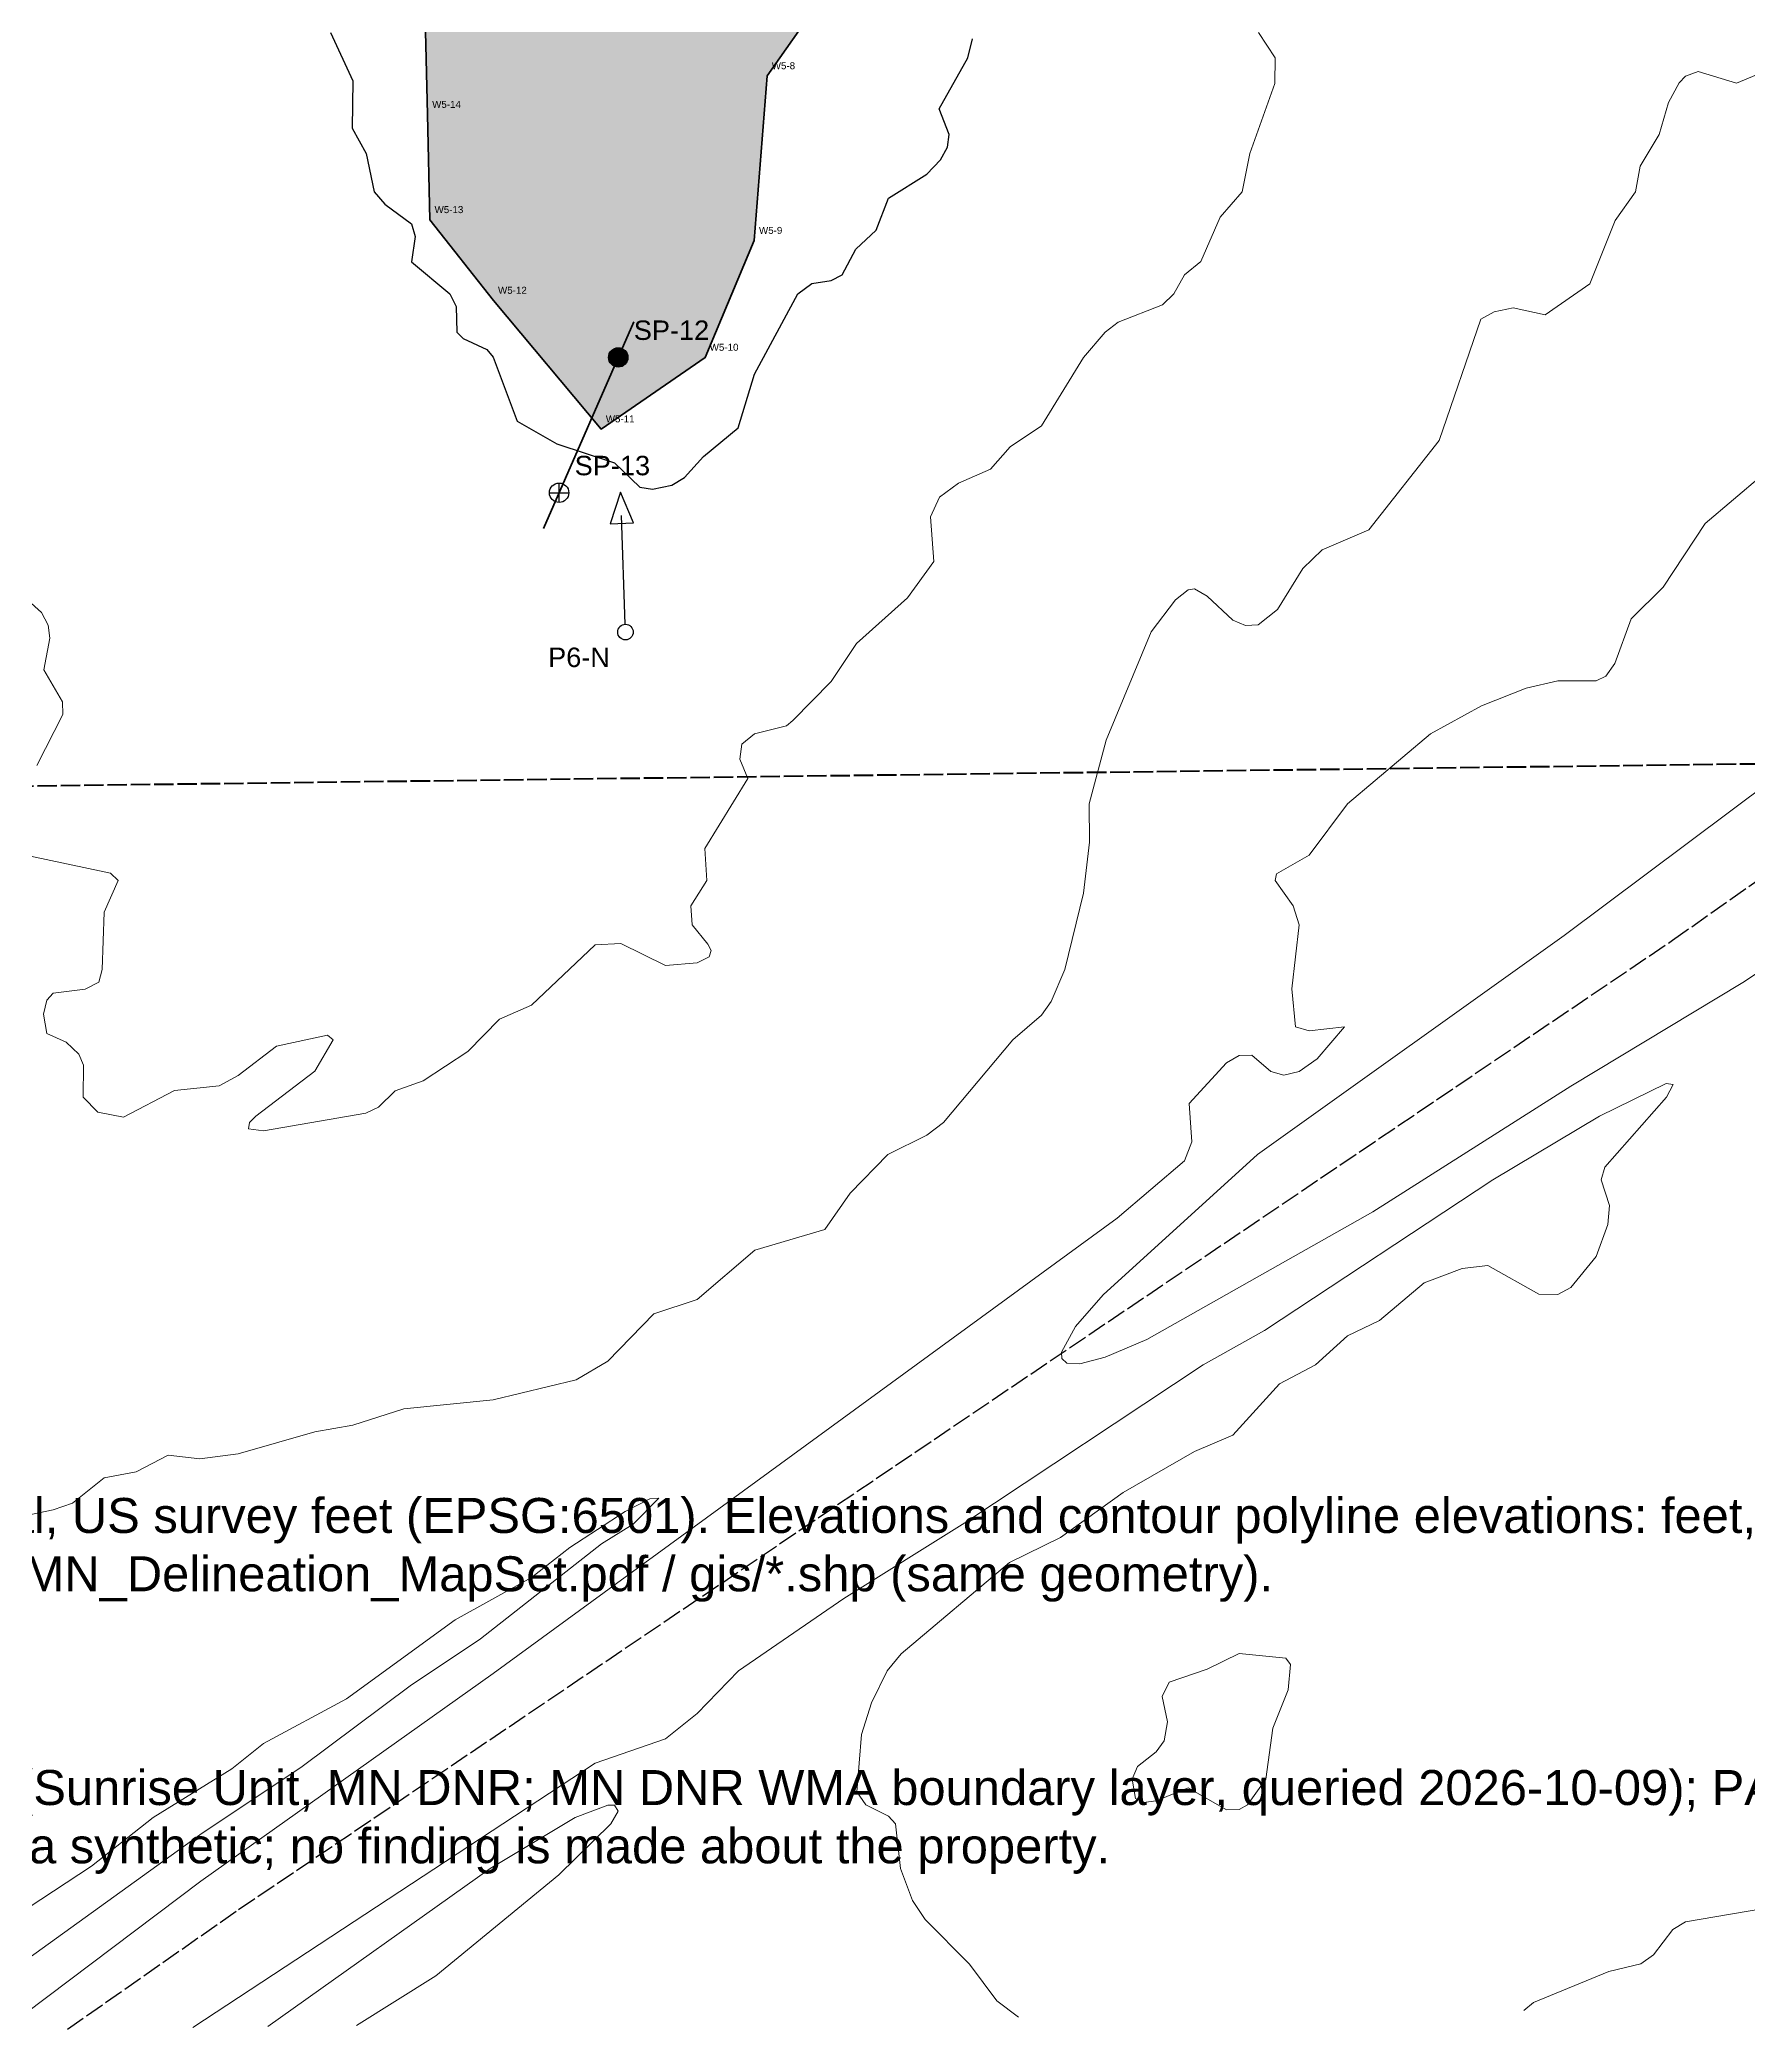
# Model space of a CAD drawing. Extents: x 2962410 to 2964430, y 489634 to 491632.
# Drawn here: x 2963293 to 2963732, y 489642 to 490155 of the extents above; entities that cross this region are included whole.
import ezdxf
from ezdxf.enums import TextEntityAlignment as Align

# ---------------------------------------------------------------- set-up
doc = ezdxf.new("R2010")
doc.units = 21
doc.header["$LTSCALE"] = 10
doc.header["$MEASUREMENT"] = 0
doc.linetypes.add('DASHED', pattern=[0.6, 0.5, -0.1])
for name, color, linetype, lineweight in [('ANNO-POINT-LABELS', 7, 'CONTINUOUS', 13), ('ANNO-SAMPLE', 1, 'CONTINUOUS', 35), ('EXIST-ROAD-CL', 8, 'DASHED', 25), ('TOPO-CONTOUR-MAJOR', 34, 'CONTINUOUS', 30), ('TOPO-CONTOUR-MINOR', 36, 'CONTINUOUS', 13), ('WETL-FLAG', 2, 'CONTINUOUS', 13), ('WETL-FLAG-ID', 8, 'CONTINUOUS', 13), ('WETL-PHOTO-POINT', 30, 'CONTINUOUS', 25), ('WETL-REVIEW-AREA', 1, 'DASHED', 50), ('WETL-SAMPLE-POINT', 7, 'CONTINUOUS', 25), ('WETL-TRANSECT', 7, 'CONTINUOUS', 35), ('WETL-WETLAND-SFB', 6, 'CONTINUOUS', 35)]:
    doc.layers.add(name, color=color, linetype=linetype, lineweight=lineweight)
doc.layers.add('WETL-WETLAND-HATCH', color=82, linetype='CONTINUOUS', lineweight=13, transparency=0.65)
doc.styles.add('LABEL', font='arial.ttf')

# ---------------------------------------------------------------- blocks, each defined once
blk = doc.blocks.new('DP_WETLAND')
at = {"lineweight": -2}
h = blk.add_hatch(color=0, dxfattribs=at)
h.dxf.hatch_style = 1
edge = h.paths.add_edge_path()
edge.add_arc((0, 0), 2.5, 0, 360)
at = {"color": 0, "lineweight": -2}
blk.add_circle((0, 0), 2.5, dxfattribs=at)
blk = doc.blocks.new('DP_UPLAND')
at = {"color": 0, "lineweight": -2}
for p, q in [((-2.5, 0), (2.5, 0)), ((0, -2.5), (0, 2.5))]:
    blk.add_line(p, q, dxfattribs=at)
blk.add_circle((0, 0), 2.5, dxfattribs=at)
blk = doc.blocks.new('PHOTO_ARROW')
at = {"color": 0, "lineweight": -2}
blk.add_line((0, 2), (0, 30), dxfattribs=at)
blk.add_lwpolyline([(0, 36), (-3, 28), (3, 28)], close=True, dxfattribs=at)
blk.add_circle((0, 0), 2, dxfattribs=at)

msp = doc.modelspace()

# ---------------------------------------------------------------- hatches: boundary and pattern name
at = {"layer": 'WETL-WETLAND-HATCH'}
h = msp.add_hatch(color=256, dxfattribs=at)
h.dxf.hatch_style = 1
h.paths.add_polyline_path([(2963415.51, 490298.74), (2963449.61, 490270.36), (2963486.85, 490250.25), (2963514.7, 490218.76), (2963507.52, 490184.85), (2963479.78, 490145.34), (2963476.49, 490102.97), (2963463.81, 490072.9), (2963437.08, 490054.48), (2963409.35, 490087.56), (2963393.03, 490108.32), (2963392.41, 490135.4), (2963391.82, 490160.37), (2963383.27, 490192.99), (2963362.03, 490211.92), (2963341, 490232.51), (2963328.44, 490267.48), (2963370.19, 490281.1)])

# ---------------------------------------------------------------- linework, layer by layer
at = {"layer": 'EXIST-ROAD-CL'}
msp.add_lwpolyline([(2963299.76, 489642.8), (2963343.83, 489673.59), (2963712.75, 489922.99), (2963950.28, 490090.71), (2964100.09, 490190.95), (2964214.99, 490275.65), (2964336.15, 490354.26), (2964411.58, 490406.29)], dxfattribs=at)
at = {"layer": 'TOPO-CONTOUR-MAJOR', "elevation": 890}
msp.add_lwpolyline([(2963367.5, 490156.54), (2963373.23, 490144.11), (2963372.99, 490131.94), (2963376.67, 490125.38), (2963378.65, 490115.54), (2963381.43, 490112.36), (2963388.33, 490107.34), (2963389.26, 490104.06), (2963388.26, 490097.49), (2963398.13, 490089.29), (2963399.75, 490086.01), (2963399.96, 490079.45), (2963401.57, 490077.81), (2963407.67, 490074.99), (2963409.31, 490073.03), (2963415.49, 490056.49), (2963425.72, 490050.68), (2963440.48, 490045.83), (2963447.04, 490039.55), (2963450.32, 490039.03), (2963455.24, 490040.02), (2963458.52, 490042.01), (2963463.44, 490047.44), (2963472.32, 490054.85), (2963476.56, 490068.62), (2963487.66, 490089.29), (2963491.32, 490091.95), (2963496.25, 490092.72), (2963499.1, 490094.21), (2963502.58, 490100.77), (2963507.86, 490105.7), (2963510.97, 490113.9), (2963520.85, 490120.07), (2963524.41, 490123.74), (2963526.2, 490127.02), (2963526.59, 490130.3), (2963524.03, 490136.86), (2963531.46, 490149.98), (2963532.63, 490154.9)], dxfattribs=at)
at = {"layer": 'TOPO-CONTOUR-MINOR'}
for points, elevation in [([(2963288.66, 489944.95), (2963310.9, 489940.23), (2963312.8, 489938.39), (2963309.26, 489930.19), (2963308.74, 489915.43), (2963307.88, 489912.15), (2963304.34, 489910.35), (2963296.14, 489909.39), (2963294.5, 489907.53), (2963293.64, 489903.95), (2963294.5, 489899.02), (2963299.42, 489896.73), (2963302.7, 489893.67), (2963303.88, 489890.82), (2963303.87, 489882.62), (2963307.62, 489878.76), (2963314.18, 489877.45), (2963327.3, 489884.3), (2963338.78, 489885.56), (2963343.7, 489888.2), (2963353.54, 489895.71), (2963366.67, 489898.59), (2963368.12, 489897.39), (2963363.39, 489889.31), (2963348.29, 489877.7), (2963346.62, 489876.06), (2963346.38, 489874.42), (2963350.26, 489873.98), (2963376.51, 489878.45), (2963379.79, 489880.01), (2963384.12, 489884.26), (2963391.27, 489886.83), (2963402.75, 489894.37), (2963410.95, 489902.66), (2963419.15, 489906.31), (2963435.56, 489921.83), (2963442.12, 489922.13), (2963453.6, 489916.49), (2963461.8, 489917.2), (2963464.88, 489918.71), (2963465.36, 489920.35), (2963464.55, 489921.99), (2963460.54, 489926.91), (2963460.12, 489931.83), (2963464.24, 489938.39), (2963463.76, 489946.59), (2963474.84, 489964.63), (2963472.79, 489969.56), (2963473.28, 489973.39), (2963476.56, 489976.12), (2963484.76, 489978.16), (2963486.4, 489979.48), (2963496.25, 489989.52), (2963502.81, 489999.29), (2963515.93, 490011.06), (2963522.68, 490020.4), (2963521.84, 490031.88), (2963524.13, 490037.01), (2963529.05, 490040.59), (2963537.25, 490044.15), (2963542.29, 490049.93), (2963550.37, 490055.31), (2963561.16, 490072.89), (2963566.78, 490079.43), (2963570.06, 490082.03), (2963581.54, 490086.46), (2963584.46, 490089.29), (2963587.12, 490094.21), (2963591.38, 490097.62), (2963596.3, 490109.05), (2963602.04, 490115.54), (2963603.99, 490125.38), (2963610.44, 490143.42), (2963610.46, 490149.98), (2963606.24, 490156.54)], 892), ([(2963271.53, 489771.31), (2963296.14, 489776.47), (2963301.06, 489778.14), (2963309.26, 489784.68), (2963317.46, 489786.23), (2963325.66, 489790.48), (2963333.86, 489789.55), (2963343.7, 489790.8), (2963363.39, 489796.53), (2963373.23, 489798.19), (2963386.35, 489802.42), (2963409.31, 489804.75), (2963430.64, 489809.87), (2963438.84, 489814.7), (2963450.67, 489826.85), (2963461.8, 489830.58), (2963476.63, 489843.26), (2963494.61, 489848.59), (2963501.17, 489857.91), (2963510.81, 489867.86), (2963520.85, 489872.82), (2963525.14, 489876.06), (2963543.03, 489897.39), (2963550.37, 489903.69), (2963552.9, 489907.23), (2963556.35, 489915.43), (2963561.15, 489935.11), (2963562.69, 489948.23), (2963562.63, 489958.07), (2963566.99, 489974.48), (2963578.58, 490002.36), (2963584.82, 490010.54), (2963588.1, 490013.16), (2963589.74, 490013.35), (2963593.02, 490011.48), (2963599.58, 490005.36), (2963602.86, 490003.93), (2963606.14, 490004.16), (2963611.06, 490008.04), (2963617.62, 490018.66), (2963622.54, 490023.42), (2963634.61, 490028.6), (2963652.68, 490051.57), (2963663.44, 490082.73), (2963666.83, 490084.66), (2963671.75, 490085.65), (2963679.95, 490083.85), (2963691.43, 490091.87), (2963698, 490108.15), (2963703.2, 490115.54), (2963704.41, 490122.1), (2963709.28, 490130.3), (2963711.65, 490138.5), (2963714.4, 490143.59), (2963716.04, 490145.32), (2963719.32, 490146.49), (2963729.16, 490143.51), (2963739, 490147.65)], 894), ([(2963283.25, 489642.58), (2963334.08, 489680.87), (2963409.31, 489734.36), (2963569.81, 489851.46), (2963587.2, 489866.22), (2963589.06, 489871.14), (2963588.4, 489880.98), (2963597.94, 489891.47), (2963601.22, 489893.33), (2963604.5, 489893.42), (2963609.4, 489889.18), (2963612.7, 489888.22), (2963616.62, 489889.18), (2963621.32, 489892.46), (2963628.31, 489900.67), (2963619.26, 489899.66), (2963615.76, 489900.67), (2963614.8, 489910.51), (2963616.63, 489926.91), (2963615.12, 489931.83), (2963610.49, 489938.39), (2963610.84, 489940.03), (2963619.26, 489944.84), (2963629.13, 489958.07), (2963650.43, 489976.09), (2963663.55, 489983.3), (2963675.03, 489987.85), (2963683.23, 489989.68), (2963693.07, 489989.72), (2963695.57, 489990.88), (2963697.85, 489994.16), (2963702.09, 490005.64), (2963710.34, 490013.84), (2963721.13, 490030.24), (2963735.72, 490042.51)], 896), ([(2963835.36, 489981.04), (2963730.8, 489912.14), (2963686.51, 489885.45), (2963635.64, 489853.1), (2963577.51, 489820.29), (2963566.78, 489815.72), (2963560.21, 489813.96), (2963556.93, 489814.19), (2963555.62, 489815.37), (2963555.56, 489817.01), (2963559.13, 489823.57), (2963566.23, 489831.78), (2963605.96, 489867.86), (2963684.87, 489924.21), (2963812.81, 490019.93)], 898), ([(2963289.58, 490010.47), (2963293.11, 490007.28), (2963294.83, 490004), (2963295.24, 490000.72), (2963293.72, 489992.52), (2963298.47, 489984.32), (2963298.6, 489981.04), (2963291.92, 489967.92)], 892), ([(2963544.45, 489645.93), (2963538.89, 489650.09), (2963531.82, 489659.55), (2963520.48, 489671.03), (2963517.18, 489675.95), (2963514.06, 489684.15), (2963512.82, 489695.64), (2963511.01, 489697.64), (2963505.18, 489700.56), (2963502.87, 489703.84), (2963504.08, 489718.6), (2963506.65, 489726.8), (2963510.7, 489735), (2963514.29, 489739.35), (2963542.17, 489762.88), (2963555.29, 489769.3), (2963571.42, 489780.93), (2963589.74, 489791.47), (2963599.58, 489795.62), (2963611.64, 489808.81), (2963620.9, 489813.73), (2963629.1, 489821.21), (2963637.31, 489825.1), (2963648.79, 489834.84), (2963658.63, 489838.48), (2963665.19, 489839.26), (2963678.31, 489831.91), (2963683.23, 489831.87), (2963686.51, 489833.62), (2963693.07, 489841.62), (2963696.06, 489849.82), (2963696.5, 489854.74), (2963694.37, 489861.3), (2963695.34, 489864.58), (2963711.18, 489882.62), (2963712.91, 489885.9), (2963711.12, 489886.08), (2963693.97, 489877.7), (2963666.48, 489861.3), (2963607.78, 489822.56), (2963591.99, 489813.73), (2963530.69, 489773.07), (2963499.53, 489753.63), (2963472.39, 489735), (2963461.8, 489723.99), (2963453.6, 489717.52), (2963435.56, 489711.21), (2963332.02, 489643.21)], 896), ([(2963263.67, 489642.33), (2963333.86, 489692.77), (2963360.21, 489710.4), (2963387.99, 489731.15), (2963406.04, 489743.2), (2963437.2, 489767.65), (2963445.34, 489772.73), (2963451.96, 489779.47), (2963449.58, 489779.29), (2963443.25, 489776.01), (2963429, 489766.76), (2963419.15, 489758.98), (2963399.54, 489748.12), (2963371.59, 489727.83), (2963350.26, 489716.31), (2963342.06, 489709.79), (2963321.81, 489697.28), (2963305.98, 489684.76), (2963240.99, 489642.04)], 894), ([(2963374.11, 489643.75), (2963394.55, 489656.57), (2963426.2, 489682.51), (2963439.56, 489695.64), (2963441.5, 489698.92), (2963440.48, 489700.41), (2963438.84, 489700.45), (2963430.39, 489697.28), (2963408.53, 489684.15), (2963351.34, 489643.46)], 894), ([(2963735.72, 489673.79), (2963716.04, 489670.43), (2963712.76, 489668.43), (2963707.84, 489661.94), (2963704.56, 489659.6), (2963696.35, 489657.68), (2963676.97, 489649.71), (2963674.48, 489647.59)], 896)]:
    msp.add_lwpolyline(points, dxfattribs=dict(at, elevation=elevation))
at = {"layer": 'TOPO-CONTOUR-MINOR', "elevation": 898}
msp.add_lwpolyline([(2963603.34, 489700.56), (2963601.22, 489699.29), (2963597.94, 489699.24), (2963588.1, 489704.91), (2963579.9, 489701.52), (2963576.62, 489701.11), (2963574.52, 489702.2), (2963573.71, 489707.12), (2963575.11, 489710.4), (2963579.9, 489714.15), (2963581.92, 489716.96), (2963582.8, 489721.88), (2963581.38, 489728.44), (2963583.18, 489732.05), (2963593.02, 489735.44), (2963601.22, 489739.46), (2963613.27, 489738.28), (2963614.45, 489736.64), (2963613.84, 489730.08), (2963609.86, 489720.24), (2963608.08, 489707.12)], close=True, dxfattribs=at)
at = {"layer": 'WETL-FLAG'}
for p in [(2963479.78, 490145.34), (2963392.41, 490135.4), (2963393.03, 490108.32), (2963476.49, 490102.97), (2963409.35, 490087.56), (2963463.81, 490072.9), (2963437.08, 490054.48)]:
    msp.add_point(p, dxfattribs=at)
at = {"layer": 'WETL-REVIEW-AREA'}
msp.add_lwpolyline([(2964068.73, 491272.08), (2962737.6, 491268.97), (2962776.13, 489956.12), (2964102.85, 489973.11)], close=True, dxfattribs=at)
at = {"layer": 'WETL-TRANSECT'}
msp.add_lwpolyline([(2963445.48, 490082.1), (2963422.26, 490028.95)], dxfattribs=at)
at = {"layer": 'WETL-WETLAND-SFB'}
msp.add_lwpolyline([(2963415.51, 490298.74), (2963449.61, 490270.36), (2963486.85, 490250.25), (2963514.7, 490218.76), (2963507.52, 490184.85), (2963479.78, 490145.34), (2963476.49, 490102.97), (2963463.81, 490072.9), (2963437.08, 490054.48), (2963409.35, 490087.56), (2963393.03, 490108.32), (2963392.41, 490135.4), (2963391.82, 490160.37), (2963383.27, 490192.99), (2963362.03, 490211.92), (2963341, 490232.51), (2963328.44, 490267.48), (2963370.19, 490281.1)], close=True, dxfattribs=at)

# ---------------------------------------------------------------- block references
at = {"layer": 'WETL-PHOTO-POINT', "rotation": -358}
msp.add_blockref('PHOTO_ARROW', (2963443.35, 490002.27), dxfattribs=at)
at = {"layer": 'WETL-SAMPLE-POINT'}
for name, p in [('DP_WETLAND', (2963441.48, 490072.93)), ('DP_UPLAND', (2963426.27, 490038.11))]:
    msp.add_blockref(name, p, dxfattribs=at)

# ---------------------------------------------------------------- texts
at = {"layer": 'ANNO-POINT-LABELS', "style": 'LABEL'}
for s, p in [('SP-12', (2963445.48, 490075.93)), ('SP-13', (2963430.27, 490041.11))]:
    msp.add_text(s, height=5, dxfattribs=at).set_placement(p, align=Align.BOTTOM_LEFT)
msp.add_text('P6-N', height=5, dxfattribs=at).set_placement((2963439.35, 489998.27), align=Align.TOP_RIGHT)
at = {"layer": 'ANNO-SAMPLE', "char_height": 9, "width": 1500, "attachment_point": 5, "style": 'LABEL'}
for s, insert in [('SAMPLE_MN_Delineation.dxf, Rev. 3.1 (2026-10-10). Coordinates: NAD83(2011) / Minnesota Central, US survey feet (EPSG:6501). Elevations and contour polyline elevations: feet, NAVD88. Drawing units: US survey feet ($INSUNITS = 21). Source: SAMPLE_MN_Delineation_MapSet.pdf / gis/*.shp (same geometry).', (2963420.23, 489766.12)), ('Land status: 39.83 of the 39.85 ac review area lie inside the Carlos Avery Wildlife Management Area boundary (Sunrise Unit, MN DNR; MN DNR WMA boundary layer, queried 2026-10-09); PAD-US 4.1 records MN DNR fee ownership on 36.17 ac (2015 boundary). Field data synthetic; no finding is made about the property.', (2963420.23, 489696.12))]:
    msp.add_mtext(s, dxfattribs=dict(at, insert=insert))
at = {"layer": 'WETL-FLAG-ID', "style": 'LABEL'}
for s, p in [('W5-8', (2963480.98, 490146.54)), ('W5-14', (2963393.61, 490136.6)), ('W5-13', (2963394.23, 490109.52)), ('W5-9', (2963477.69, 490104.17)), ('W5-12', (2963410.55, 490088.76)), ('W5-10', (2963465.01, 490074.1)), ('W5-11', (2963438.28, 490055.68))]:
    msp.add_text(s, height=1.8, dxfattribs=at).set_placement(p, align=Align.BOTTOM_LEFT)

doc.saveas('drawing.dxf')
